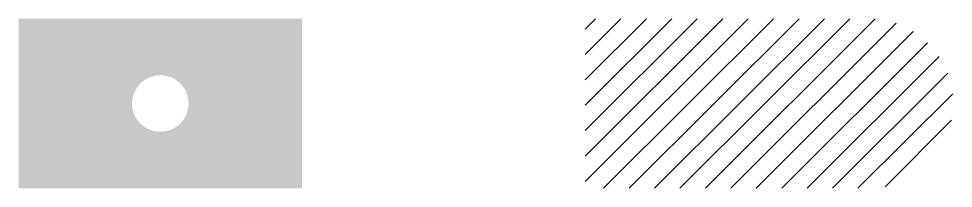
# Model space of a CAD drawing. Header units: millimetres. Extents: x 0 to 330, y 0 to 60.
import ezdxf

# ---------------------------------------------------------------- set-up
doc = ezdxf.new("R2010")
doc.units = ezdxf.units.MM

msp = doc.modelspace()

# ---------------------------------------------------------------- hatches: boundary and pattern name
h = msp.add_hatch(color=7)
h.dxf.hatch_style = 1
h.paths.add_polyline_path([(0, 0), (100, 0), (100, 60), (0, 60)])
edge = h.paths.add_edge_path(flags=16)
edge.add_arc((50, 30), 10, 0, 360)
h = msp.add_hatch()
h.set_pattern_fill('ANSI31', scale=2)
edge = h.paths.add_edge_path()
edge.add_line((200, 0), (300, 0))
edge.add_arc((300, 30), 30, -90, 90)
edge.add_line((300, 60), (200, 60))
edge.add_line((200, 60), (200, 0))

doc.saveas('drawing.dxf')
